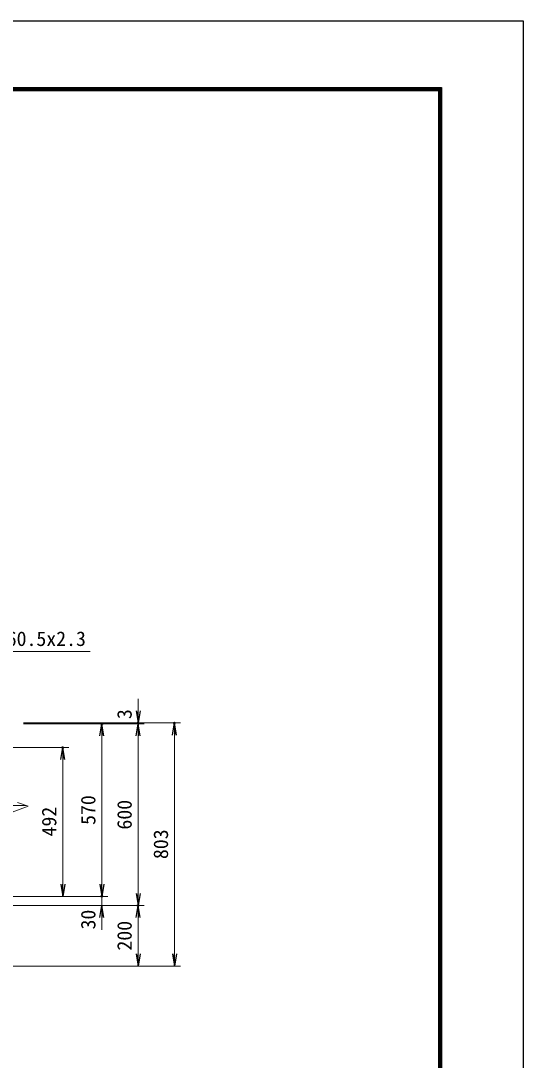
# Model space of a CAD drawing. Units: millimetres, scale not verified. Extents: x -4200 to 4200, y -2970 to 2970.
# Drawn here: x 2540 to 4200, y -464 to 2970 of the extents above; entities that cross this region are included whole.
import ezdxf
from ezdxf.enums import TextEntityAlignment as Align

# ---------------------------------------------------------------- set-up
doc = ezdxf.new("R2010")
doc.units = ezdxf.units.MM
doc.header["$LTSCALE"] = 10
doc.header["$PDMODE"] = 32
doc.header["$PDSIZE"] = 5
for name, color, linetype, lineweight in [('0-0_D-STR-TXT', 7, 'Continuous', 13), ('0-2_D-STR-DIM', 7, 'Continuous', 13), ('0-4_Defpoints', 6, 'Continuous', 25), ('0-B_D-STR2', 7, 'Continuous', 13), ('0-D_D-TTL', 7, 'Continuous', 25)]:
    doc.layers.add(name, color=color, linetype=linetype, lineweight=lineweight)
doc.layers.add('0-3_0', color=7, linetype='Continuous')
doc.styles.add('ＭＳ ゴシック', font='')
doc.styles.get('ＭＳ ゴシック').set_extended_font_data('MS Gothic')

# ---------------------------------------------------------------- blocks, each defined once
blk = doc.blocks.new('_Open')
at = {"layer": '0-3_0'}
blk.add_line((-10, 1.667), (0, 0), dxfattribs=at)
blk.add_lwpolyline([(-10, -1.667), (0, 0), (-10, 0)], dxfattribs=at)

msp = doc.modelspace()

# ---------------------------------------------------------------- linework, layer by layer
at = {"layer": '0-0_D-STR-TXT'}
msp.add_lwpolyline([(2768.3, 885.75), (2275.23, 885.75), (2213.92, 689.6)], dxfattribs=at)
at = {"layer": '0-2_D-STR-DIM'}
for p, q in [((2927.28, 690.09), (2927.28, 730.09)), ((2548.25, 650.09), (3067.39, 650.09)), ((2548.25, 650.09), (2947.28, 650.09)), ((2548.25, 647.09), (2827.39, 647.09)), ((2548.25, 647.09), (2947.28, 647.09)), ((2548.25, 647.09), (2947.28, 647.09)), ((2927.28, 647.09), (2927.28, 650.09)), ((2807.39, 117.09), (2807.39, 607.09)), ((2927.28, 607.09), (2927.28, 87.09)), ((2927.28, 607.09), (2927.28, 567.09)), ((3047.39, -112.91), (3047.39, 610.09)), ((2131.22, 569.09), (2698.25, 569.09)), ((2678.25, 117.09), (2678.25, 529.09)), ((2807.39, 117.09), (2807.39, 157.09)), ((2132.26, 77.09), (2698.25, 77.09)), ((2548.25, 77.09), (2827.39, 77.09)), ((2548.25, 77.09), (2827.39, 77.09)), ((2807.39, 47.09), (2807.39, 77.09)), ((2323.25, 47.09), (2827.39, 47.09)), ((2323.25, 47.09), (2947.28, 47.09)), ((2323.25, 47.09), (2947.28, 47.09)), ((2807.39, 7.09), (2807.39, -32.91)), ((2927.28, -112.91), (2927.28, 7.09)), ((2228.5, -152.91), (3067.39, -152.91)), ((2228.5, -152.91), (2947.28, -152.91))]:
    msp.add_line(p, q, dxfattribs=at)
at = {"layer": '0-4_Defpoints'}
for p in [(2927.28, 650.09), (3047.39, 650.09), (2807.39, 647.09), (2678.25, 569.09), (2807.39, 77.09), (2927.28, 47.09), (2927.28, 47.09)]:
    msp.add_point(p, dxfattribs=at)
at = {"layer": '0-B_D-STR2'}
for p, q in [((2563.49, 374.92), (2528.25, 387.75)), ((2557.52, 377.09), (2223.25, 377.09)), ((2493.02, 349.27), (2563.49, 374.92))]:
    msp.add_line(p, q, dxfattribs=at)
at = {"layer": '0-D_D-TTL', "color": 2}
msp.add_lwpolyline([(-4200, 2970.03), (4200, 2970.03), (4200, -2969.97), (-4200, -2969.97)], close=True, dxfattribs=at)
at = {"layer": '0-D_D-TTL'}
for points in [[(-3930, 2750.03), (3930, 2750.03), (3930, -2749.97), (-3930, -2749.97)], [(-3927.5, 2747.53), (3927.5, 2747.53), (3927.5, -2747.47), (-3927.5, -2747.47)], [(-3925, 2745.03), (3925, 2745.03), (3925, -2744.97), (-3925, -2744.97)], [(-3922.5, 2742.53), (3922.5, 2742.53), (3922.5, -2742.47), (-3922.5, -2742.47)], [(-3920, 2740.03), (3920, 2740.03), (3920, -2739.97), (-3920, -2739.97)]]:
    msp.add_lwpolyline(points, close=True, dxfattribs=at)

# ---------------------------------------------------------------- block references
at = {"layer": '0-2_D-STR-DIM', "xscale": 4, "yscale": 4}
for p, rotation in [((2927.28, 650.09), 270), ((2807.39, 647.09), 90), ((2927.28, 647.09), 90), ((2927.28, 647.09), 90), ((3047.39, 650.09), 90), ((2678.25, 569.09), 90), ((2678.25, 77.09), 270), ((2807.39, 77.09), 270), ((2807.39, 77.09), 270), ((2927.28, 47.09), 270), ((2807.39, 47.09), 90), ((2927.28, 47.09), 90), ((2927.28, -152.91), 270), ((3047.39, -152.91), 270)]:
    msp.add_blockref('_Open', p, dxfattribs=dict(at, rotation=rotation))

# ---------------------------------------------------------------- texts
at = {"layer": '0-0_D-STR-TXT', "style": 'ＭＳ ゴシック'}
msp.add_text('門柱 φ60.5x2.3', height=48.09, dxfattribs=at).set_placement((2279.34, 889.99), align=Align.BOTTOM_LEFT)
at = {"layer": '0-2_D-STR-DIM', "style": 'ＭＳ ゴシック'}
for s, p in [('3', (2920.53, 662.94)), ('570', (2800.64, 313.22)), ('600', (2920.53, 297.84)), ('492', (2671.51, 275.12)), ('803', (3040.64, 200.37)), ('30', (2800.64, -32.24)), ('200', (2920.53, -101.91))]:
    msp.add_text(s, height=48.09, rotation=90, dxfattribs=at).set_placement(p, align=Align.BOTTOM_LEFT)

doc.saveas('drawing.dxf')
